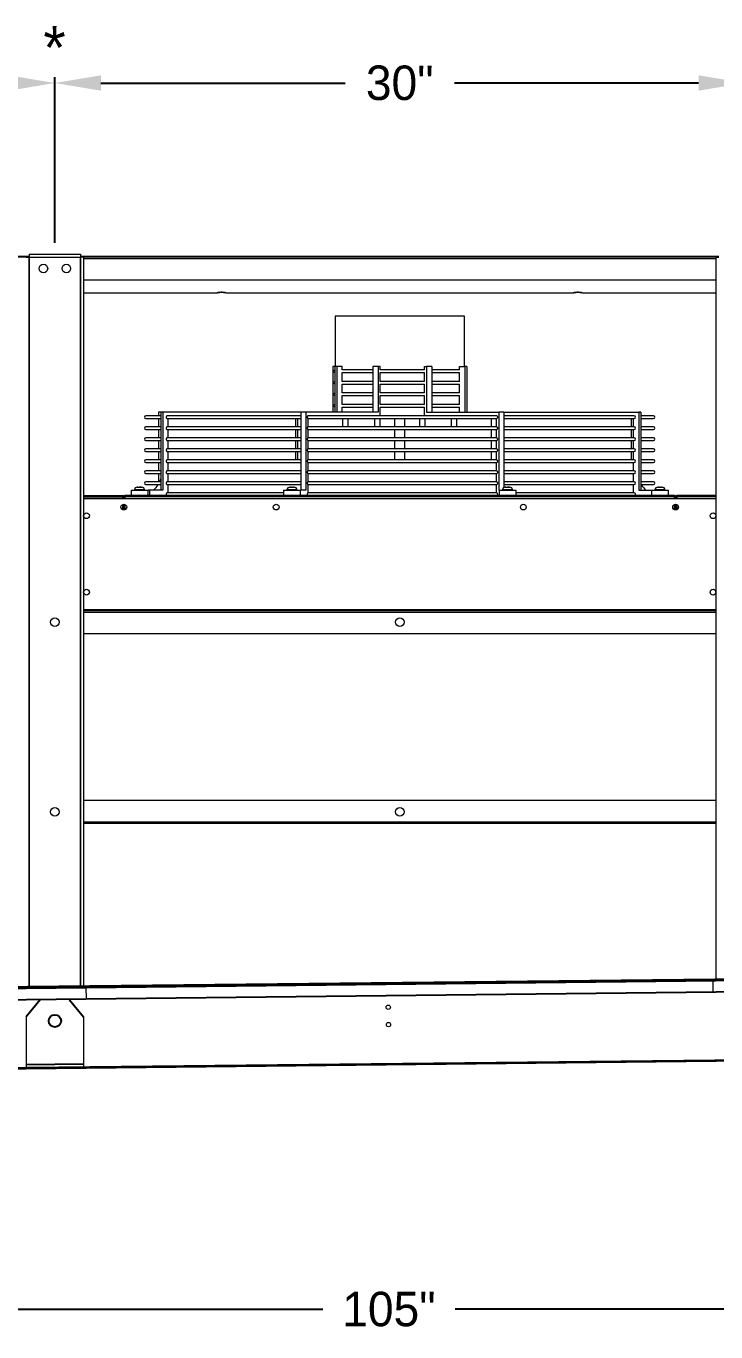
# Model space of a CAD drawing. Extents: x 6 to 271, y -23 to 146.
# Drawn here: x 176.7 to 206.7, y 31.9 to 88.6 of the extents above; entities that cross this region are included whole.
import ezdxf
from ezdxf.enums import TextEntityAlignment as Align

# ---------------------------------------------------------------- set-up
doc = ezdxf.new("R2010")
doc.units = 0
doc.header["$MEASUREMENT"] = 0
doc.layers.get('0').update_dxf_attribs({"linetype": 'CONTINUOUS'})
doc.layers.get('Defpoints').update_dxf_attribs({"linetype": 'CONTINUOUS'})
doc.dimstyles.get("Standard").update_dxf_attribs({"dimtxt": 1.5, "dimasz": 2, "dimexe": 0.25, "dimexo": 0.5, "dimgap": 0.75, "dimtad": 0, "dimtih": 1, "dimtoh": 1, "dimdec": 4, "dimzin": 0, "dimdsep": 46, "dimlunit": 5, "dimtxsty": 'STANDARD', "dimcen": 0.125, "dimclrd": 1, "dimclre": 1, "dimclrt": 1, "dimadec": 0, "dimazin": 0, "dimtfac": 1, "dimtdec": 4, "dimtofl": 0, "dimtmove": 0, "dimatfit": 3, "dimfxl": 1, "dimfrac": 2, "dimtolj": 1, "dimtzin": 0, "dimarcsym": 0})

# ---------------------------------------------------------------- blocks, each defined once
blk = doc.blocks.new('*D29')
at = {"color": 7, "lineweight": -2}
for p, q in [((244.966, 43.551), (244.966, 32.59)), ((139.973, 42.397), (139.973, 32.59)), ((141.973, 32.84), (189.594, 32.84)), ((242.966, 32.84), (195.344, 32.84))]:
    blk.add_line(p, q, dxfattribs=at)
at = {"color": 7}
for points in [[(141.973, 33.173), (141.973, 32.507), (139.973, 32.84)], [(242.966, 33.173), (242.966, 32.507), (244.966, 32.84)]]:
    blk.add_solid(points, dxfattribs=at)
at = {"layer": 'Defpoints', "color": 0}
for p in [(244.966, 44.051), (139.973, 42.897), (244.966, 32.84)]:
    blk.add_point(p, dxfattribs=at)
at = {"color": 7, "insert": (192.469, 32.84), "char_height": 1.5, "attachment_point": 5}
blk.add_mtext('\\A1;105"', dxfattribs=at)
blk = doc.blocks.new('*D30')
at = {"color": 7, "lineweight": -2}
for p, q in [((147.439, 79.229), (147.439, 86.425)), ((177.939, 79.229), (177.939, 86.425)), ((149.439, 86.175), (157.564, 86.175)), ((175.939, 86.175), (167.814, 86.175))]:
    blk.add_line(p, q, dxfattribs=at)
at = {"color": 7}
for points in [[(149.439, 86.509), (149.439, 85.842), (147.439, 86.175)], [(175.939, 86.509), (175.939, 85.842), (177.939, 86.175)]]:
    blk.add_solid(points, dxfattribs=at)
at = {"layer": 'Defpoints', "color": 0}
for p in [(177.939, 86.175), (147.439, 78.729), (177.939, 78.729)]:
    blk.add_point(p, dxfattribs=at)
at = {"color": 7, "insert": (162.689, 86.175), "char_height": 1.5, "attachment_point": 5}
blk.add_mtext('\\A1;30 1/2"', dxfattribs=at)
blk = doc.blocks.new('*D31')
at = {"color": 7, "lineweight": -2}
for p, q in [((177.939, 79.229), (177.939, 86.425)), ((207.939, 79.229), (207.939, 86.425)), ((179.939, 86.175), (190.564, 86.175)), ((205.939, 86.175), (195.314, 86.175))]:
    blk.add_line(p, q, dxfattribs=at)
at = {"color": 7}
for points in [[(179.939, 86.509), (179.939, 85.842), (177.939, 86.175)], [(205.939, 86.509), (205.939, 85.842), (207.939, 86.175)]]:
    blk.add_solid(points, dxfattribs=at)
at = {"layer": 'Defpoints', "color": 0}
for p in [(207.939, 86.175), (177.939, 78.729), (207.939, 78.729)]:
    blk.add_point(p, dxfattribs=at)
at = {"color": 7, "insert": (192.939, 86.175), "char_height": 1.5, "attachment_point": 5}
blk.add_mtext('\\A1;30"', dxfattribs=at)

msp = doc.modelspace()

# ---------------------------------------------------------------- linework, layer by layer
at = {"color": 7, "linetype": 'Continuous', "lineweight": 15}
for p, q in [((148.55359, 78.6453), (176.82459, 78.6453)), ((176.68909, 78.59359), (176.82359, 78.59359)), ((176.82359, 78.59359), (176.82359, 46.86185)), ((176.82459, 78.59359), (176.82359, 78.59359)), ((176.82459, 78.72909), (176.82459, 78.59459)), ((176.82459, 78.72909), (179.05359, 78.72909)), ((176.82459, 78.59459), (179.05359, 78.59459)), ((176.82459, 78.59359), (176.82459, 78.59459)), ((176.82459, 78.59359), (179.05359, 78.59359)), ((176.82459, 46.86186), (176.82459, 78.59359)), ((179.05359, 78.72909), (179.05359, 78.59459)), ((179.05359, 78.6453), (206.82459, 78.6453)), ((179.05359, 78.59359), (179.05359, 78.59459)), ((179.05459, 78.59359), (179.05359, 78.59359)), ((179.05359, 46.88624), (179.05359, 78.59359)), ((179.18909, 78.59359), (179.05459, 78.59359)), ((179.05459, 78.59359), (179.05459, 46.88625)), ((179.18909, 78.59359), (179.18909, 46.88772)), ((179.18909, 78.54059), (206.68909, 78.54059)), ((206.68909, 78.59359), (206.68909, 47.18854)), ((206.68909, 78.59359), (206.82359, 78.59359)), ((179.18909, 77.61184), (206.68909, 77.61184)), ((179.18909, 77.04976), (185.00159, 77.04976)), ((185.37659, 77.04976), (200.50159, 77.04976)), ((200.87659, 77.04976), (206.68909, 77.04976)), ((194.01539, 76.04009), (190.12659, 76.04009)), ((195.75159, 76.04009), (194.01539, 76.04009)), ((190.02188, 73.84909), (190.02188, 71.85409)), ((190.11525, 73.84909), (190.02188, 73.84909)), ((190.20863, 73.84909), (190.11525, 73.84909)), ((190.11525, 73.84909), (190.11525, 71.85409)), ((190.20863, 73.84909), (190.20863, 71.85409)), ((190.43405, 73.84909), (190.20863, 73.84909)), ((190.43405, 73.69827), (190.43405, 73.84909)), ((191.99484, 73.84909), (191.76942, 73.84909)), ((191.76942, 73.84909), (191.76942, 71.85409)), ((191.99484, 73.84909), (191.99484, 71.85409)), ((192.08822, 73.84909), (191.99484, 73.84909)), ((192.08822, 73.69827), (192.08822, 73.84909)), ((194.01539, 73.69921), (194.01539, 73.84909)), ((194.01539, 73.84909), (194.10876, 73.84909)), ((194.10876, 73.84909), (194.10876, 71.85409)), ((194.33419, 73.84909), (194.10876, 73.84909)), ((194.33419, 73.84909), (194.33419, 71.85409)), ((195.5375, 73.69921), (195.5375, 73.84909)), ((195.5375, 73.84909), (195.76293, 73.84909)), ((195.76293, 73.84909), (195.76293, 71.85409)), ((195.8563, 73.84909), (195.76293, 73.84909)), ((195.8563, 73.84909), (195.8563, 71.85409)), ((191.76942, 73.69921), (190.43405, 73.69921)), ((190.43405, 73.19827), (190.43405, 73.58014)), ((190.43405, 73.57921), (191.76942, 73.57921)), ((194.01539, 73.69921), (192.08822, 73.69921)), ((192.08822, 73.19827), (192.08822, 73.58014)), ((192.08822, 73.57921), (194.01539, 73.57921)), ((194.01539, 73.19921), (194.01539, 73.57921)), ((195.5375, 73.69921), (194.33419, 73.69921)), ((194.33419, 73.57921), (195.5375, 73.57921)), ((195.5375, 73.19921), (195.5375, 73.57921)), ((191.76942, 73.19921), (190.43405, 73.19921)), ((190.43405, 72.69827), (190.43405, 73.08014)), ((190.43405, 73.07921), (191.76942, 73.07921)), ((191.76942, 72.69921), (190.43405, 72.69921)), ((194.01539, 73.19921), (192.08822, 73.19921)), ((192.08822, 72.69827), (192.08822, 73.08014)), ((192.08822, 73.07921), (194.01539, 73.07921)), ((194.01539, 72.69921), (192.08822, 72.69921)), ((194.01539, 72.69921), (194.01539, 73.07921)), ((195.5375, 73.19921), (194.33419, 73.19921)), ((194.33419, 73.07921), (195.5375, 73.07921)), ((195.5375, 72.69921), (194.33419, 72.69921)), ((195.5375, 72.69921), (195.5375, 73.07921)), ((190.43405, 72.19827), (190.43405, 72.58014)), ((190.43405, 72.57921), (191.76942, 72.57921)), ((191.76942, 72.19921), (190.43405, 72.19921)), ((192.08822, 72.19827), (192.08822, 72.58014)), ((192.08822, 72.57921), (194.01539, 72.57921)), ((194.01539, 72.19921), (192.08822, 72.19921)), ((194.01539, 72.19921), (194.01539, 72.57921)), ((194.33419, 72.57921), (195.5375, 72.57921)), ((195.5375, 72.19921), (194.33419, 72.19921)), ((195.5375, 72.19921), (195.5375, 72.57921)), ((182.54544, 71.69921), (181.89897, 71.69921)), ((181.89897, 71.57921), (182.54544, 71.57921)), ((182.45207, 71.85409), (182.45207, 71.69921)), ((182.54544, 71.85409), (182.45207, 71.85409)), ((182.45207, 71.57921), (182.45207, 71.22054)), ((182.63882, 71.85409), (182.54544, 71.85409)), ((182.54544, 71.85409), (182.54544, 68.47309)), ((182.63882, 71.85409), (182.63882, 68.47309)), ((188.6339, 71.85409), (182.63882, 71.85409)), ((182.83522, 71.57921), (188.6339, 71.57921)), ((188.6339, 71.69921), (182.83529, 71.69921)), ((182.86425, 71.22054), (182.86425, 71.57921)), ((188.40847, 71.57921), (188.40847, 71.22054)), ((188.50185, 71.22054), (188.50185, 71.57921)), ((188.85933, 71.85409), (188.6339, 71.85409)), ((188.6339, 71.85409), (188.6339, 68.47309)), ((188.85933, 71.85409), (188.85933, 68.47309)), ((191.99484, 71.85409), (188.85933, 71.85409)), ((188.94068, 71.57921), (197.16396, 71.57921)), ((197.16396, 71.69921), (188.94081, 71.69921)), ((188.9527, 71.22054), (188.9527, 71.57921)), ((190.43405, 71.85409), (190.43405, 72.08014)), ((190.43405, 72.07921), (191.76942, 72.07921)), ((192.08822, 71.69921), (192.08822, 72.08014)), ((192.08822, 72.07921), (194.01539, 72.07921)), ((194.01539, 71.69921), (194.01539, 72.07921)), ((194.10876, 71.85409), (197.24428, 71.85409)), ((194.33419, 72.07921), (195.5375, 72.07921)), ((195.5375, 71.85409), (195.5375, 72.07921)), ((196.92548, 71.22054), (196.92548, 71.57921)), ((197.1509, 71.22054), (197.1509, 71.57921)), ((197.24428, 71.85409), (197.24428, 68.47309)), ((197.4697, 71.85409), (197.24428, 71.85409)), ((197.4697, 71.85409), (197.4697, 68.58118)), ((197.4697, 71.85409), (203.33273, 71.85409)), ((203.13883, 71.69921), (197.4697, 71.69921)), ((197.4697, 71.57921), (203.13883, 71.57921)), ((203.01393, 71.22054), (203.01393, 71.57921)), ((203.10731, 71.22054), (203.10731, 71.57921)), ((203.33273, 71.85409), (203.33273, 68.47309)), ((203.42611, 71.85409), (203.33273, 71.85409)), ((203.42611, 71.85409), (203.42611, 68.47309)), ((203.9792, 71.69921), (203.42611, 71.69921)), ((203.42611, 71.57921), (203.9792, 71.57921)), ((182.54544, 71.22054), (181.89897, 71.22054)), ((181.89897, 71.10054), (182.54544, 71.10054)), ((182.45207, 71.10054), (182.45207, 70.74187)), ((182.83522, 71.10054), (188.6339, 71.10054)), ((188.6339, 71.22054), (182.83529, 71.22054)), ((182.86425, 70.74187), (182.86425, 71.10054)), ((188.40847, 71.10054), (188.40847, 70.74187)), ((188.50185, 70.74187), (188.50185, 71.10054)), ((188.94068, 71.10054), (197.16396, 71.10054)), ((197.16396, 71.22054), (188.94081, 71.22054)), ((188.9527, 70.74187), (188.9527, 71.10054)), ((196.92548, 70.74187), (196.92548, 71.10054)), ((197.1509, 70.74187), (197.1509, 71.10054)), ((203.13883, 71.22054), (197.4697, 71.22054)), ((197.4697, 71.10054), (203.13883, 71.10054)), ((203.01393, 70.74187), (203.01393, 71.10054)), ((203.10731, 70.74187), (203.10731, 71.10054)), ((203.9792, 71.22054), (203.42611, 71.22054)), ((203.42611, 71.10054), (203.9792, 71.10054)), ((182.54544, 70.74187), (181.89897, 70.74187)), ((181.89897, 70.62187), (182.54544, 70.62187)), ((182.45207, 70.62187), (182.45207, 70.26321)), ((182.83522, 70.62187), (188.6339, 70.62187)), ((188.6339, 70.74187), (182.83529, 70.74187)), ((182.86425, 70.26321), (182.86425, 70.62187)), ((188.40847, 70.62187), (188.40847, 70.26321)), ((188.50185, 70.26321), (188.50185, 70.62187)), ((188.94068, 70.62187), (197.16396, 70.62187)), ((197.16396, 70.74187), (188.94081, 70.74187)), ((188.9527, 70.26321), (188.9527, 70.62187)), ((196.92548, 70.26321), (196.92548, 70.62187)), ((197.1509, 70.26321), (197.1509, 70.62187)), ((203.13883, 70.74187), (197.4697, 70.74187)), ((197.4697, 70.62187), (203.13883, 70.62187)), ((203.01393, 70.26321), (203.01393, 70.62187)), ((203.10731, 70.26321), (203.10731, 70.62187)), ((203.9792, 70.74187), (203.42611, 70.74187)), ((203.42611, 70.62187), (203.9792, 70.62187)), ((182.54544, 70.26321), (181.89897, 70.26321)), ((181.89897, 70.14321), (182.54544, 70.14321)), ((182.45207, 70.14321), (182.45207, 69.78454)), ((182.83522, 70.14321), (188.6339, 70.14321)), ((188.6339, 70.26321), (182.83529, 70.26321)), ((182.86425, 69.78454), (182.86425, 70.14321)), ((188.40847, 70.14321), (188.40847, 69.78454)), ((188.50185, 69.78454), (188.50185, 70.14321)), ((188.94068, 70.14321), (197.16396, 70.14321)), ((197.16396, 70.26321), (188.94081, 70.26321)), ((188.9527, 69.78454), (188.9527, 70.14321)), ((196.92548, 69.78454), (196.92548, 70.14321)), ((197.1509, 69.78454), (197.1509, 70.14321)), ((203.13883, 70.26321), (197.4697, 70.26321)), ((197.4697, 70.14321), (203.13883, 70.14321)), ((203.01393, 69.78454), (203.01393, 70.14321)), ((203.10731, 69.78454), (203.10731, 70.14321)), ((203.9792, 70.26321), (203.42611, 70.26321)), ((203.42611, 70.14321), (203.9792, 70.14321)), ((182.54544, 69.78454), (181.89897, 69.78454)), ((181.89897, 69.66454), (182.54544, 69.66454)), ((182.54544, 69.30588), (181.89897, 69.30588)), ((182.45207, 69.66454), (182.45207, 69.30588)), ((182.83522, 69.66454), (188.6339, 69.66454)), ((188.6339, 69.78454), (182.83529, 69.78454)), ((188.6339, 69.30588), (182.83529, 69.30588)), ((182.86425, 69.30588), (182.86425, 69.66454)), ((188.94068, 69.66454), (197.16396, 69.66454)), ((197.16396, 69.78454), (188.94081, 69.78454)), ((197.16396, 69.30588), (188.94081, 69.30588)), ((188.9527, 69.30588), (188.9527, 69.66454)), ((197.1509, 69.30588), (197.1509, 69.66454)), ((203.13883, 69.78454), (197.4697, 69.78454)), ((197.4697, 69.66454), (203.13883, 69.66454)), ((203.13883, 69.30588), (197.4697, 69.30588)), ((203.10731, 69.30588), (203.10731, 69.66454)), ((203.9792, 69.78454), (203.42611, 69.78454)), ((203.42611, 69.66454), (203.9792, 69.66454)), ((203.9792, 69.30588), (203.42611, 69.30588)), ((181.89897, 69.18588), (182.54544, 69.18588)), ((182.54544, 68.82721), (181.89897, 68.82721)), ((182.45207, 69.18588), (182.45207, 68.82721)), ((182.83522, 69.18588), (188.6339, 69.18588)), ((188.6339, 68.82721), (182.83529, 68.82721)), ((182.86425, 68.82721), (182.86425, 69.18588)), ((188.94068, 69.18588), (197.16396, 69.18588)), ((197.16396, 68.82721), (188.94081, 68.82721)), ((188.9527, 68.82721), (188.9527, 69.18588)), ((197.1509, 68.82721), (197.1509, 69.18588)), ((197.4697, 69.18588), (203.13883, 69.18588)), ((203.13883, 68.82721), (197.4697, 68.82721)), ((203.10731, 68.82721), (203.10731, 69.18588)), ((203.42611, 69.18588), (203.9792, 69.18588)), ((203.9792, 68.82721), (203.42611, 68.82721)), ((179.18909, 68.22909), (180.88809, 68.22909)), ((179.18909, 68.17809), (180.88809, 68.17809)), ((180.88809, 68.22909), (180.88809, 68.17809)), ((180.88809, 68.17809), (180.88809, 68.10409)), ((180.93909, 68.17809), (180.88909, 68.17809)), ((180.88909, 68.17809), (180.88909, 68.10409)), ((180.93909, 68.18029), (180.93909, 68.10409)), ((180.98689, 68.18029), (180.93909, 68.18029)), ((180.98689, 68.18029), (180.98689, 68.10409)), ((204.89029, 68.22909), (180.98789, 68.22909)), ((180.98789, 68.22909), (180.98789, 68.18029)), ((204.89029, 68.18029), (180.98789, 68.18029)), ((180.98789, 68.18029), (180.98789, 68.10409)), ((181.25257, 68.47309), (181.28065, 68.47309)), ((181.28065, 68.47309), (181.99057, 68.47309)), ((181.84031, 68.47409), (181.40281, 68.47409)), ((181.52682, 68.59809), (181.52697, 68.59809)), ((181.5297, 68.59809), (181.52697, 68.59809)), ((181.5297, 68.59809), (181.54021, 68.59809)), ((181.55088, 68.59809), (181.54021, 68.59809)), ((181.55088, 68.59809), (181.62692, 68.59809)), ((181.63848, 68.59809), (181.62692, 68.59809)), ((181.64476, 68.59809), (181.63848, 68.59809)), ((181.64476, 68.59809), (181.67013, 68.59809)), ((181.68467, 68.59809), (181.67013, 68.59809)), ((181.68467, 68.59809), (181.71631, 68.59809)), ((181.89897, 68.70721), (182.54544, 68.70721)), ((182.05585, 68.47309), (181.99057, 68.47309)), ((182.05585, 68.47309), (182.05585, 68.22909)), ((182.63882, 68.47309), (182.05585, 68.47309)), ((182.83522, 68.70721), (188.6339, 68.70721)), ((187.88222, 68.34855), (182.83529, 68.34855)), ((182.86425, 68.34855), (182.86425, 68.70721)), ((187.88222, 68.47309), (187.91031, 68.47309)), ((187.91031, 68.47309), (188.62022, 68.47309)), ((188.46997, 68.47409), (188.03247, 68.47409)), ((188.15647, 68.59809), (188.18812, 68.59809)), ((188.20266, 68.59809), (188.18812, 68.59809)), ((188.20266, 68.59809), (188.22803, 68.59809)), ((188.2343, 68.59809), (188.22803, 68.59809)), ((188.24586, 68.59809), (188.2343, 68.59809)), ((188.24586, 68.59809), (188.3219, 68.59809)), ((188.33258, 68.59809), (188.3219, 68.59809)), ((188.33258, 68.59809), (188.34309, 68.59809)), ((188.34582, 68.59809), (188.34309, 68.59809)), ((188.34582, 68.59809), (188.34597, 68.59809)), ((188.85933, 68.47309), (188.62022, 68.47309)), ((188.94068, 68.70721), (197.16396, 68.70721)), ((197.16396, 68.34855), (188.94081, 68.34855)), ((188.9527, 68.34855), (188.9527, 68.70721)), ((197.1509, 68.34855), (197.1509, 68.70721)), ((197.24428, 68.47309), (197.25796, 68.47309)), ((197.25796, 68.47309), (197.28605, 68.47309)), ((197.28605, 68.47309), (197.99596, 68.47309)), ((197.42486, 68.47409), (197.40821, 68.47409)), ((197.84571, 68.47409), (197.42486, 68.47409)), ((197.4697, 68.70721), (203.13883, 68.70721)), ((197.53221, 68.59809), (197.53236, 68.59809)), ((197.53509, 68.59809), (197.53236, 68.59809)), ((197.53509, 68.59809), (197.5456, 68.59809)), ((197.55628, 68.59809), (197.5456, 68.59809)), ((197.55628, 68.59809), (197.63232, 68.59809)), ((197.64387, 68.59809), (197.63232, 68.59809)), ((197.65015, 68.59809), (197.64387, 68.59809)), ((197.65015, 68.59809), (197.67552, 68.59809)), ((197.69006, 68.59809), (197.67552, 68.59809)), ((197.69006, 68.59809), (197.72171, 68.59809)), ((203.13883, 68.34855), (197.99596, 68.34855)), ((203.10731, 68.34855), (203.10731, 68.70721)), ((203.33273, 68.47309), (203.88761, 68.47309)), ((203.42611, 68.70721), (203.9792, 68.70721)), ((203.88761, 68.47309), (203.9157, 68.47309)), ((203.9157, 68.47309), (204.62561, 68.47309)), ((204.1729, 68.47409), (204.03786, 68.47409)), ((204.16186, 68.59809), (204.19351, 68.59809)), ((204.47536, 68.47409), (204.1729, 68.47409)), ((204.20805, 68.59809), (204.19351, 68.59809)), ((204.20805, 68.59809), (204.23342, 68.59809)), ((204.2397, 68.59809), (204.23342, 68.59809)), ((204.25125, 68.59809), (204.2397, 68.59809)), ((204.25125, 68.59809), (204.32729, 68.59809)), ((204.33797, 68.59809), (204.32729, 68.59809)), ((204.33797, 68.59809), (204.34848, 68.59809)), ((204.35121, 68.59809), (204.34848, 68.59809)), ((204.35121, 68.59809), (204.35136, 68.59809)), ((204.89029, 68.22909), (204.89029, 68.18029)), ((204.89029, 68.18029), (204.89029, 68.10409)), ((204.89129, 68.18029), (204.93909, 68.18029)), ((204.89129, 68.10409), (204.89129, 68.18029)), ((204.93909, 68.10409), (204.93909, 68.18029)), ((204.98909, 68.17809), (204.93909, 68.17809)), ((204.98909, 68.17809), (204.98909, 68.10409)), ((204.99009, 68.17809), (204.99009, 68.22909)), ((206.68909, 68.22909), (204.99009, 68.22909)), ((204.99009, 68.10409), (204.99009, 68.17809)), ((206.68909, 68.17809), (204.99009, 68.17809)), ((179.18909, 68.10409), (206.68909, 68.10409)), ((180.88809, 67.84321), (180.88809, 67.61497)), ((180.88909, 67.84365), (180.88909, 67.61453)), ((180.93909, 67.85409), (180.93909, 67.60409)), ((180.98689, 67.84459), (180.98689, 67.61359)), ((180.98789, 67.84417), (180.98789, 67.61401)), ((204.89029, 67.84417), (204.89029, 67.61401)), ((204.89129, 67.61359), (204.89129, 67.84459)), ((204.93909, 67.60409), (204.93909, 67.85409)), ((204.98909, 67.84365), (204.98909, 67.61453)), ((204.99009, 67.61497), (204.99009, 67.84321)), ((179.18909, 63.28009), (206.68909, 63.28009)), ((179.18909, 63.27909), (206.68909, 63.27909)), ((179.18909, 63.22909), (206.68909, 63.22909)), ((179.18909, 63.16559), (206.68909, 63.16559)), ((179.18909, 62.22909), (206.68909, 62.22909)), ((179.18909, 54.97909), (206.68909, 54.97909)), ((179.18909, 54.04259), (206.68909, 54.04259)), ((179.18909, 53.97909), (206.68909, 53.97909)), ((179.30605, 46.88593), (206.5544, 47.18538)), ((179.30653, 46.84174), (206.55489, 47.14119)), ((206.55489, 47.14119), (206.5544, 47.18538)), ((206.55489, 47.14119), (206.56051, 46.62949)), ((179.18909, 46.32798), (206.68909, 46.6302)), ((179.30605, 46.88593), (179.30653, 46.84174)), ((179.31216, 46.33004), (179.30653, 46.84174)), ((206.56051, 46.62949), (179.31216, 46.33004)), ((176.68909, 45.55429), (176.68909, 43.34063)), ((179.18909, 45.55429), (179.18909, 43.38162)), ((179.18909, 43.3788), (206.68909, 43.68102)), ((179.18909, 43.3278), (206.68909, 43.63002))]:
    msp.add_line(p, q, dxfattribs=at)
at = {"color": 7}
for p, q in [((239.8024, 47.55077), (146.058, 46.5253)), ((146.05854, 46.47636), (239.80293, 47.50181)), ((239.80851, 46.99417), (146.18909, 45.96532)), ((177.29963, 46.30004), (176.68909, 45.55429)), ((178.57855, 46.30004), (179.18909, 45.55429)), ((146.18909, 43.01614), (239.68909, 44.04368)), ((239.68909, 43.99268), (146.18909, 42.96514)), ((179.18909, 43.50662), (176.68909, 43.46563)), ((176.68909, 43.34063), (176.68909, 43.28962))]:
    msp.add_line(p, q, dxfattribs=at)
at = {"color": 7, "linetype": 'Continuous', "lineweight": 15, "flags": 128}
for points in [[(185.00159, 77.04976), (185.00918, 77.05582), (185.03135, 77.06138), (185.0663, 77.06601), (185.1112, 77.06931), (185.16241, 77.07104), (185.21577, 77.07104), (185.26698, 77.06931), (185.31188, 77.06601), (185.34682, 77.06138), (185.36899, 77.05582), (185.37659, 77.04976)], [(185.37659, 77.04976), (185.36893, 77.05581), (185.34672, 77.06137), (185.31177, 77.06598), (185.26691, 77.06928), (185.21575, 77.071), (185.16243, 77.071), (185.11127, 77.06928), (185.0664, 77.06598), (185.03146, 77.06137), (185.00925, 77.05581), (185.00159, 77.04976)], [(200.50159, 77.04976), (200.50918, 77.05582), (200.53135, 77.06138), (200.5663, 77.06601), (200.6112, 77.06931), (200.66241, 77.07104), (200.71577, 77.07104), (200.76698, 77.06931), (200.81188, 77.06601), (200.84682, 77.06138), (200.86899, 77.05582), (200.87659, 77.04976)], [(200.87659, 77.04976), (200.86893, 77.05581), (200.84672, 77.06137), (200.81177, 77.06598), (200.76691, 77.06928), (200.71575, 77.071), (200.66243, 77.071), (200.61127, 77.06928), (200.5664, 77.06598), (200.53146, 77.06137), (200.50925, 77.05581), (200.50159, 77.04976)], [(197.16396, 71.69921), (197.16402, 71.69921), (197.17329, 71.69403), (197.18097, 71.6795), (197.18575, 71.6581), (197.18681, 71.63348), (197.18398, 71.60983), (197.17773, 71.59119), (197.16913, 71.58075), (197.16396, 71.57921)], [(197.16396, 71.22054), (197.16821, 71.2195), (197.17658, 71.21067), (197.183, 71.19409), (197.18647, 71.17233), (197.18647, 71.14875), (197.183, 71.12699), (197.17658, 71.11041), (197.16821, 71.10158), (197.16396, 71.10054)], [(197.16396, 70.74187), (197.16821, 70.74084), (197.17658, 70.732), (197.183, 70.71542), (197.18647, 70.69366), (197.18647, 70.67008), (197.183, 70.64833), (197.17658, 70.63175), (197.16821, 70.62291), (197.16396, 70.62187)], [(197.16396, 70.26321), (197.16821, 70.26217), (197.17658, 70.25333), (197.183, 70.23676), (197.18647, 70.215), (197.18647, 70.19142), (197.183, 70.16966), (197.17658, 70.15308), (197.16821, 70.14425), (197.16396, 70.14321)], [(197.16396, 69.78454), (197.16821, 69.7835), (197.17658, 69.77467), (197.183, 69.75809), (197.18647, 69.73633), (197.18647, 69.71275), (197.183, 69.69099), (197.17658, 69.67442), (197.16821, 69.66558), (197.16396, 69.66454)], [(197.16396, 69.30588), (197.16821, 69.30484), (197.17658, 69.296), (197.183, 69.27943), (197.18647, 69.25767), (197.18647, 69.23409), (197.183, 69.21233), (197.17658, 69.19575), (197.16821, 69.18692), (197.16396, 69.18588)], [(182.54544, 68.97201), (182.50689, 68.85576), (182.49492, 68.82721)], [(197.16396, 68.82721), (197.16821, 68.82617), (197.17658, 68.81734), (197.183, 68.80076), (197.18647, 68.779), (197.18647, 68.75542), (197.183, 68.73366), (197.17658, 68.71709), (197.16821, 68.70825), (197.16396, 68.70721)], [(197.16396, 68.34855), (197.16847, 68.34738), (197.17691, 68.3381), (197.18328, 68.32095), (197.18659, 68.29865), (197.1863, 68.27474), (197.1849, 68.26397)]]:
    msp.add_lwpolyline(points, dxfattribs=at)
at = {"color": 7, "linetype": 'Continuous', "lineweight": 15}
for centre, radius in [((177.43909, 78.10409), 0.1875), ((178.43909, 78.10409), 0.1875), ((180.93909, 67.72909), 0.125), ((187.56409, 67.72909), 0.125), ((198.31409, 67.72909), 0.125), ((204.93909, 67.72909), 0.125), ((179.31409, 67.35409), 0.125), ((206.56409, 67.35409), 0.125), ((179.31409, 64.03009), 0.125), ((206.56409, 64.03009), 0.125), ((177.93909, 62.72909), 0.1875), ((192.93909, 62.72909), 0.1875), ((177.93909, 54.47909), 0.1875), ((192.93909, 54.47909), 0.1875), ((192.44187, 45.9736), 0.09375), ((192.45011, 45.22364), 0.09375)]:
    msp.add_circle(centre, radius, dxfattribs=at)
at = {"color": 7}
msp.add_circle((177.93909, 45.37861), 0.26853, dxfattribs=at)
at = {"color": 7, "linetype": 'Continuous', "lineweight": 15}
for centre, radius, start, end in [((190.12659, 73.63921), 0.06, 100.892283, 259.107717), ((190.12659, 73.13921), 0.06, 100.892283, 259.107717), ((190.12659, 72.63921), 0.06, 100.892283, 259.107717), ((190.12659, 72.13921), 0.06, 100.892283, 259.107717), ((181.89897, 71.63921), 0.06, 90, 270), ((203.13565, 71.63921), 0.06008, 273.026422, 86.973578), ((203.97921, 71.63921), 0.06, 270, 90), ((181.89897, 71.16054), 0.06, 90, 270), ((203.13553, 71.16054), 0.06009, 273.144993, 86.855007), ((203.97921, 71.16054), 0.06, 270, 90), ((181.89897, 70.68187), 0.06, 90, 270), ((203.13553, 70.68187), 0.06009, 273.143432, 86.856568), ((203.97921, 70.68187), 0.06, 270, 90), ((181.89897, 70.20321), 0.06, 90, 270), ((203.13553, 70.20321), 0.06009, 273.144993, 86.855007), ((203.97921, 70.20321), 0.06, 270, 90), ((181.89897, 69.72454), 0.06, 90, 270), ((181.89897, 69.24588), 0.06, 90, 270), ((203.13553, 69.72454), 0.06009, 273.143432, 86.856568), ((203.13553, 69.24588), 0.06009, 273.144993, 86.855007), ((203.97921, 69.72454), 0.06, 270, 90), ((203.97921, 69.24588), 0.06, 270, 90), ((181.89897, 68.76721), 0.06, 90, 270), ((203.13553, 68.76721), 0.06009, 273.144993, 86.855007), ((203.97921, 68.76721), 0.06, 270, 90), ((180.88809, 68.17809), 0.051, 0, 90), ((180.88809, 68.17809), 0.001, 0, 90), ((180.98789, 68.18029), 0.0488, 90, 180), ((180.98789, 68.18029), 0.001, 90, 180), ((181.52682, 68.47409), 0.124, 90, 180), ((181.71631, 68.47409), 0.124, 0, 90), ((181.57879, 69.22809), 1, 310.97463, 328.608789), ((188.15647, 68.47409), 0.124, 90, 180), ((188.34597, 68.47409), 0.124, 0, 90), ((197.53221, 68.47409), 0.124, 90, 180), ((197.72171, 68.47409), 0.124, 0, 90), ((203.13534, 68.28906), 0.05959, 335.099511, 86.648296), ((204.29939, 69.22809), 1, 211.391211, 229.02537), ((204.16186, 68.47409), 0.124, 90, 180), ((204.35136, 68.47409), 0.124, 0, 90), ((204.89029, 68.18029), 0.0488, 360, 90), ((204.89029, 68.18029), 0.001, 0, 90), ((204.99009, 68.17809), 0.051, 90, 180), ((204.99009, 68.17809), 0.001, 90, 180), ((206.88014, 46.63285), 0.31965, 180.601681, 180.728509), ((179.58381, 46.33284), 0.27167, 180.590483, 180.739708)]:
    msp.add_arc(centre, radius, start, end, dxfattribs=at)
for points in [[(176.82459, 78.60409), (148.55359, 78.60409)], [(206.82459, 78.60409), (179.05359, 78.60409)], [(179.18909, 77.04935), (185.00159, 77.04935)], [(185.37659, 77.04935), (200.50159, 77.04935)], [(200.87659, 77.04935), (206.68909, 77.04935)], [(190.12659, 76.04009), (190.12659, 73.84909)], [(195.75159, 73.84909), (195.75159, 76.04009)], [(190.44896, 71.57921), (190.44896, 71.22054)], [(190.69896, 71.22054), (190.69896, 71.57921)], [(191.83442, 71.57921), (191.83442, 71.22054)], [(192.08442, 71.22054), (192.08442, 71.57921)], [(192.71259, 71.57921), (192.71259, 71.22054)], [(193.16559, 71.22054), (193.16559, 71.57921)], [(193.79376, 71.57921), (193.79376, 71.22054)], [(194.04376, 71.22054), (194.04376, 71.57921)], [(195.17922, 71.57921), (195.17922, 71.22054)], [(195.42922, 71.22054), (195.42922, 71.57921)], [(192.71259, 71.10054), (192.71259, 70.74187)], [(193.16559, 70.74187), (193.16559, 71.10054)], [(192.71259, 70.62187), (192.71259, 70.26321)], [(193.16559, 70.26321), (193.16559, 70.62187)], [(192.71259, 70.14321), (192.71259, 69.78454)], [(193.16559, 69.78454), (193.16559, 70.14321)], [(181.25257, 68.47309), (181.25257, 68.22909)], [(181.40281, 68.47409), (181.40281, 68.47309)], [(181.52697, 68.59809), (181.52299, 68.59802)], [(181.52299, 68.59802), (181.5297, 68.59809)], [(181.54021, 68.59809), (181.54691, 68.59802)], [(181.54691, 68.59802), (181.55088, 68.59809)], [(181.62692, 68.59809), (181.62857, 68.59802)], [(181.62857, 68.59802), (181.64476, 68.59809)], [(181.67013, 68.59809), (181.68631, 68.59802)], [(181.68631, 68.59802), (181.68467, 68.59809)], [(181.84031, 68.47309), (181.84031, 68.47409)], [(181.99057, 68.22909), (181.99057, 68.47309)], [(187.88222, 68.47309), (187.88222, 68.22909)], [(188.03247, 68.47409), (188.03247, 68.47309)], [(188.18812, 68.59809), (188.18647, 68.59802)], [(188.18647, 68.59802), (188.20266, 68.59809)], [(188.22803, 68.59809), (188.24421, 68.59802)], [(188.24421, 68.59802), (188.24586, 68.59809)], [(188.3219, 68.59809), (188.32587, 68.59802)], [(188.32587, 68.59802), (188.33258, 68.59809)], [(188.34309, 68.59809), (188.34979, 68.59802)], [(188.34979, 68.59802), (188.34582, 68.59809)], [(188.46997, 68.47309), (188.46997, 68.47409)], [(188.62022, 68.22909), (188.62022, 68.47309)], [(197.25796, 68.47309), (197.25796, 68.22909)], [(197.40821, 68.47409), (197.40821, 68.47309)], [(197.53236, 68.59809), (197.52839, 68.59802)], [(197.52839, 68.59802), (197.53509, 68.59809)], [(197.5456, 68.59809), (197.55231, 68.59802)], [(197.55231, 68.59802), (197.55628, 68.59809)], [(197.63232, 68.59809), (197.63397, 68.59802)], [(197.63397, 68.59802), (197.65015, 68.59809)], [(197.67552, 68.59809), (197.69171, 68.59802)], [(197.69171, 68.59802), (197.69006, 68.59809)], [(197.84571, 68.47309), (197.84571, 68.47409)], [(197.99596, 68.22909), (197.99596, 68.47309)], [(203.88761, 68.47309), (203.88761, 68.22909)], [(204.03786, 68.47409), (204.03786, 68.47309)], [(204.19351, 68.59809), (204.19187, 68.59802)], [(204.19187, 68.59802), (204.20805, 68.59809)], [(204.23342, 68.59809), (204.24961, 68.59802)], [(204.24961, 68.59802), (204.25125, 68.59809)], [(204.32729, 68.59809), (204.33127, 68.59802)], [(204.33127, 68.59802), (204.33797, 68.59809)], [(204.34848, 68.59809), (204.35519, 68.59802)], [(204.35519, 68.59802), (204.35121, 68.59809)], [(204.47536, 68.47309), (204.47536, 68.47409)], [(204.62561, 68.22909), (204.62561, 68.47309)]]:
    msp.add_open_spline(points, degree=1, dxfattribs=at)
for points, knots in [([(182.84126, 71.69799), (182.83808, 71.69853), (182.82872, 71.70011), (182.81314, 71.69529), (182.79718, 71.68448), (182.78549, 71.66823), (182.77941, 71.6488), (182.77962, 71.62826), (182.7861, 71.609), (182.79812, 71.593), (182.81428, 71.58272), (182.82846, 71.57831), (182.83631, 71.57967), (182.838, 71.57996)], [0, 0, 0, 0, 0.05278572, 0.15493867, 0.25708663, 0.35921651, 0.46132704, 0.56341042, 0.66548945, 0.76757724, 0.86968267, 0.9718143, 1, 1, 1, 1]), ([(188.94324, 71.69846), (188.94293, 71.69867), (188.94012, 71.70059), (188.93448, 71.69778), (188.92739, 71.68964), (188.92175, 71.67517), (188.91826, 71.65681), (188.9173, 71.63642), (188.91897, 71.61638), (188.92308, 71.59883), (188.92918, 71.58615), (188.93545, 71.57944), (188.93943, 71.57989), (188.94083, 71.58005)], [0, 0, 0, 0, 0.01292151, 0.11640429, 0.21988538, 0.32335597, 0.42680058, 0.53022655, 0.63363546, 0.73704912, 0.84047762, 0.94393016, 1, 1, 1, 1]), ([(182.84126, 71.21933), (182.83808, 71.21986), (182.82872, 71.22144), (182.81314, 71.21662), (182.79718, 71.20582), (182.78549, 71.18957), (182.77941, 71.17014), (182.77962, 71.1496), (182.7861, 71.13033), (182.79812, 71.11434), (182.81428, 71.10406), (182.82846, 71.09964), (182.83631, 71.101), (182.838, 71.1013)], [0, 0, 0, 0, 0.05278626, 0.15494043, 0.25708822, 0.35921795, 0.46132268, 0.56341185, 0.66549072, 0.76757375, 0.86968212, 0.97181359, 1, 1, 1, 1]), ([(188.94324, 71.21979), (188.94293, 71.22001), (188.94012, 71.22193), (188.93448, 71.21911), (188.92739, 71.21098), (188.92175, 71.1965), (188.91826, 71.17814), (188.9173, 71.15775), (188.91897, 71.13772), (188.92308, 71.12016), (188.92918, 71.10748), (188.93545, 71.10077), (188.93943, 71.10123), (188.94083, 71.10139)], [0, 0, 0, 0, 0.012921529, 0.116404458, 0.219888237, 0.323354777, 0.42680493, 0.53022507, 0.633640012, 0.737048699, 0.84047734, 0.943930037, 1, 1, 1, 1]), ([(182.84132, 70.74073), (182.83732, 70.74124), (182.82711, 70.74256), (182.81095, 70.73693), (182.79544, 70.72534), (182.78439, 70.70858), (182.77908, 70.68889), (182.7801, 70.66838), (182.78733, 70.64944), (182.79997, 70.63398), (182.81652, 70.62455), (182.83008, 70.62074), (182.8371, 70.62219), (182.83801, 70.62238)], [0, 0, 0, 0, 0.06581696, 0.16795542, 0.27009101, 0.37220493, 0.4742996, 0.57636966, 0.67843916, 0.78051703, 0.88261539, 0.98473458, 1, 1, 1, 1]), ([(188.94327, 70.74066), (188.94175, 70.74121), (188.93767, 70.74268), (188.93107, 70.73746), (188.92455, 70.72625), (188.91985, 70.70974), (188.91749, 70.69017), (188.91775, 70.66963), (188.92059, 70.65054), (188.9257, 70.63478), (188.93247, 70.62505), (188.93788, 70.62088), (188.94062, 70.62204), (188.94082, 70.62212)], [0, 0, 0, 0, 0.0611629, 0.16461096, 0.26805199, 0.37147532, 0.47487492, 0.57825247, 0.68162345, 0.7850051, 0.88840814, 0.99183453, 1, 1, 1, 1]), ([(182.84132, 70.26206), (182.83732, 70.26258), (182.82711, 70.2639), (182.81095, 70.25827), (182.79544, 70.24668), (182.78439, 70.22992), (182.77908, 70.21022), (182.7801, 70.18971), (182.78733, 70.17077), (182.79997, 70.15532), (182.81652, 70.14589), (182.83008, 70.14207), (182.8371, 70.14353), (182.83801, 70.14372)], [0, 0, 0, 0, 0.06581707, 0.16795731, 0.27009305, 0.37220714, 0.47429626, 0.57637243, 0.67844209, 0.78051568, 0.88261421, 0.98473456, 1, 1, 1, 1]), ([(188.94327, 70.262), (188.94175, 70.26254), (188.93767, 70.26402), (188.93107, 70.25879), (188.92455, 70.24758), (188.91985, 70.23107), (188.91749, 70.2115), (188.91775, 70.19097), (188.92059, 70.17187), (188.9257, 70.15611), (188.93247, 70.14638), (188.93788, 70.14222), (188.94062, 70.14337), (188.94082, 70.14346)], [0, 0, 0, 0, 0.06116338, 0.16461291, 0.2680539, 0.37147719, 0.474871, 0.57825453, 0.68162547, 0.78500708, 0.88840706, 0.99183453, 1, 1, 1, 1]), ([(182.84132, 69.78339), (182.83732, 69.78391), (182.82711, 69.78523), (182.81095, 69.7796), (182.79544, 69.76801), (182.78439, 69.75125), (182.77908, 69.73156), (182.7801, 69.71104), (182.78733, 69.69211), (182.79997, 69.67665), (182.81652, 69.66722), (182.83008, 69.66341), (182.8371, 69.66486), (182.83801, 69.66505)], [0, 0, 0, 0, 0.06581696, 0.16795542, 0.27009101, 0.37220493, 0.4742996, 0.57636966, 0.67843916, 0.78051703, 0.88261539, 0.98473458, 1, 1, 1, 1]), ([(182.84126, 69.30466), (182.83808, 69.3052), (182.82872, 69.30678), (182.81314, 69.30196), (182.79718, 69.29115), (182.78549, 69.2749), (182.77941, 69.25547), (182.77962, 69.23493), (182.7861, 69.21567), (182.79812, 69.19967), (182.81428, 69.18939), (182.82846, 69.18498), (182.83631, 69.18634), (182.838, 69.18663)], [0, 0, 0, 0, 0.05278579, 0.15494027, 0.25708516, 0.35921988, 0.46132492, 0.56341439, 0.66549357, 0.7675769, 0.86968248, 0.97181426, 1, 1, 1, 1]), ([(188.94327, 69.78333), (188.94175, 69.78388), (188.93767, 69.78535), (188.93107, 69.78013), (188.92455, 69.76891), (188.91985, 69.7524), (188.91749, 69.73284), (188.91775, 69.7123), (188.92059, 69.69321), (188.9257, 69.67745), (188.93247, 69.66771), (188.93788, 69.66355), (188.94062, 69.66471), (188.94082, 69.66479)], [0, 0, 0, 0, 0.0611629, 0.16461096, 0.26805199, 0.37147532, 0.47487492, 0.57825247, 0.68162345, 0.7850051, 0.88840814, 0.99183453, 1, 1, 1, 1]), ([(188.94324, 69.30513), (188.94293, 69.30534), (188.94012, 69.30726), (188.93448, 69.30445), (188.92739, 69.29632), (188.92175, 69.28184), (188.91826, 69.26348), (188.9173, 69.24309), (188.91897, 69.22305), (188.92308, 69.2055), (188.92918, 69.19282), (188.93545, 69.18611), (188.93943, 69.18656), (188.94083, 69.18672)], [0, 0, 0, 0, 0.012921529, 0.116404458, 0.219888237, 0.323354777, 0.42680493, 0.53022507, 0.633640012, 0.737048699, 0.84047734, 0.943930037, 1, 1, 1, 1]), ([(182.84126, 68.826), (182.83808, 68.82653), (182.82872, 68.82811), (182.81314, 68.82329), (182.79718, 68.81249), (182.78549, 68.79624), (182.77941, 68.77681), (182.77962, 68.75627), (182.7861, 68.737), (182.79812, 68.72101), (182.81428, 68.71073), (182.82846, 68.70631), (182.83631, 68.70767), (182.838, 68.70797)], [0, 0, 0, 0, 0.05278573, 0.15493871, 0.25708669, 0.35921659, 0.46132433, 0.5634107, 0.66548975, 0.76757526, 0.86968227, 0.97181391, 1, 1, 1, 1]), ([(188.94324, 68.82646), (188.94293, 68.82668), (188.94012, 68.8286), (188.93448, 68.82579), (188.92739, 68.81765), (188.92175, 68.80317), (188.91826, 68.78482), (188.9173, 68.76443), (188.91897, 68.74439), (188.92308, 68.72683), (188.92918, 68.71415), (188.93545, 68.70745), (188.93943, 68.7079), (188.94083, 68.70806)], [0, 0, 0, 0, 0.01292151, 0.11640426, 0.2198866, 0.32335507, 0.42680235, 0.5302283, 0.63363718, 0.73704826, 0.84047862, 0.94393013, 1, 1, 1, 1]), ([(182.84132, 68.34741), (182.83724, 68.34792), (182.82694, 68.34921), (182.81072, 68.34349), (182.79527, 68.33183), (182.78427, 68.31501), (182.7791, 68.29532), (182.77985, 68.27757), (182.78335, 68.26762), (182.78464, 68.26397)], [0, 0, 0, 0, 0.10541267, 0.26576015, 0.4260985, 0.58640769, 0.74668273, 0.90692286, 1, 1, 1, 1]), ([(188.94324, 68.34733), (188.94217, 68.34785), (188.93856, 68.34961), (188.93229, 68.34539), (188.92554, 68.33525), (188.92048, 68.31943), (188.91773, 68.30029), (188.91744, 68.28082), (188.91902, 68.26921), (188.91973, 68.26397)], [0, 0, 0, 0, 0.067514193, 0.227685378, 0.387851946, 0.547999501, 0.708108307, 0.868183394, 1, 1, 1, 1])]:
    msp.add_open_spline(points, degree=3, knots=knots, dxfattribs=at)

# ---------------------------------------------------------------- texts
at = {"color": 7}
msp.add_text('*', height=1.87063, dxfattribs=at).set_placement((177.92596, 86.77907), align=Align.CENTER)

# ---------------------------------------------------------------- dimensions: what is measured, and where the dimension line sits
dim = msp.add_linear_dim(base=(177.93909, 86.17548), p1=(147.43909, 78.72909), p2=(177.93909, 78.72909), dimstyle='Standard', override={"dimpost": '"', "dimclrd": 7, "dimclre": 7, "dimclrt": 7}, dxfattribs=at)
dim.commit()
dim.dimension.update_dxf_attribs({"geometry": '*D30', "text_midpoint": (162.68909, 86.17548), "dimtype": 160})
for base, p1, p2, picture, middle in [((207.93909, 86.17548), (177.93909, 78.72909), (207.93909, 78.72909), '*D31', (192.93909, 86.17548)), ((244.96617, 32.84007), (139.97251, 42.89682), (244.96617, 44.05067), '*D29', (192.46934, 32.84007))]:
    dim = msp.add_linear_dim(base=base, p1=p1, p2=p2, dimstyle='Standard', override={"dimpost": '"', "dimclrd": 7, "dimclre": 7, "dimclrt": 7}, dxfattribs=at)
    dim.commit()
    dim.dimension.update_dxf_attribs({"geometry": picture, "text_midpoint": middle})

doc.saveas('drawing.dxf')
